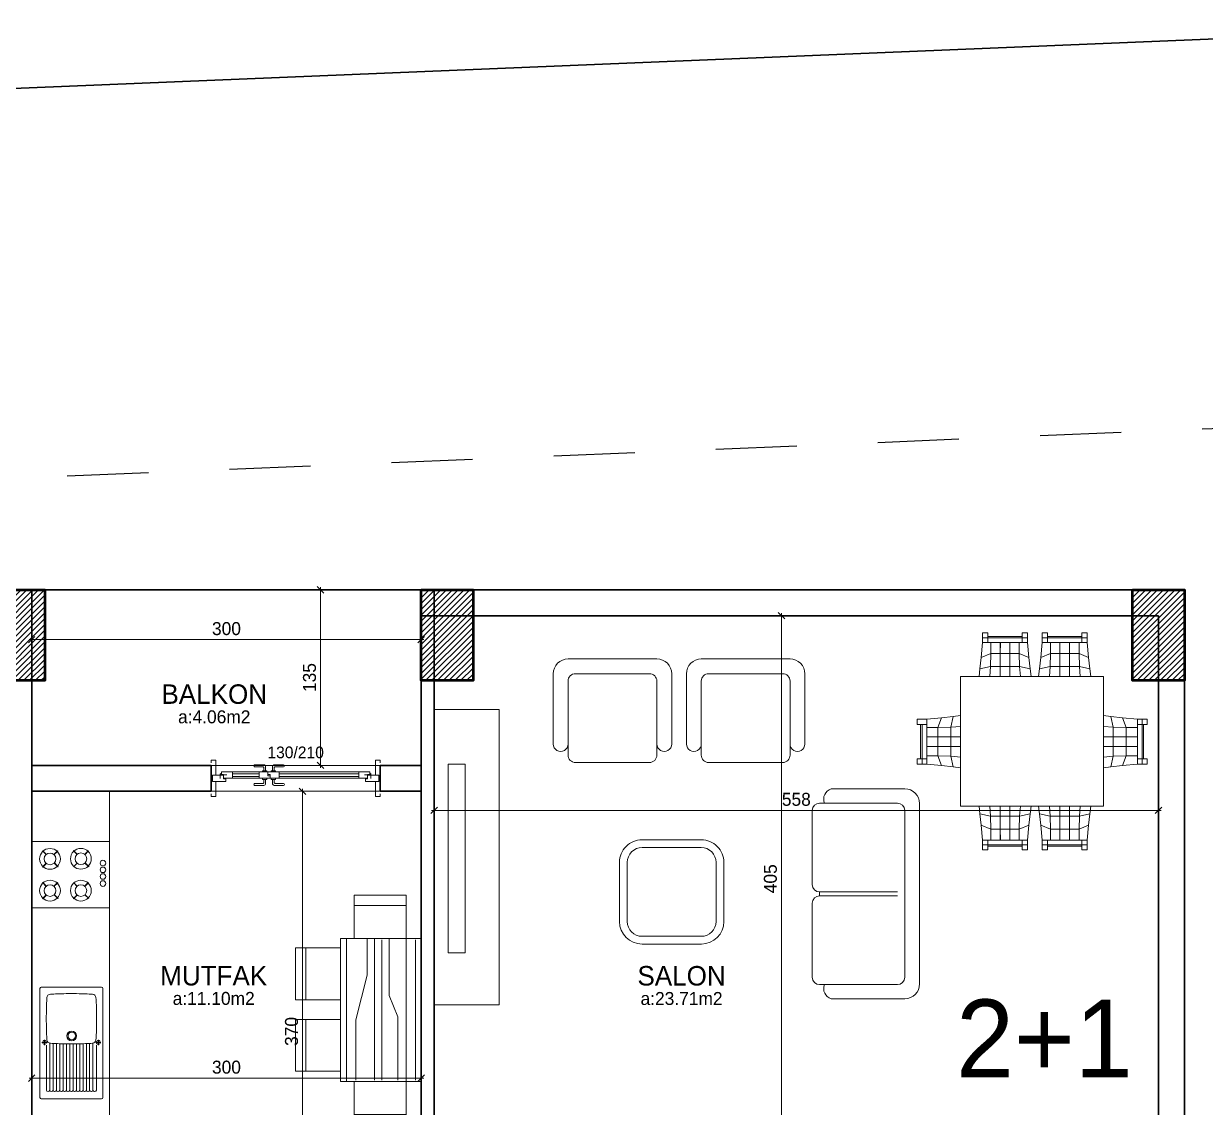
# Model space of a CAD drawing. Header units: centimetres. Extents: x 562865 to 1310255, y -148070 to 32737.
# Drawn here: x 648217 to 649127, y -24823 to -23988 of the extents above; entities that cross this region are included whole.
import ezdxf
from ezdxf.enums import TextEntityAlignment as Align

# ---------------------------------------------------------------- set-up
doc = ezdxf.new("R2010")
doc.units = ezdxf.units.CM
doc.header["$LTSCALE"] = 2.5
doc.linetypes.add('DASHED', pattern=[0.25, 0.125, -0.125])
doc.layers.get('0').update_dxf_attribs({"color": 86})
for name, color, linetype in [('alan', 7, 'Continuous'), ('kapi-yazi', 7, 'Continuous'), ('mahal', 7, 'Continuous'), ('TARAMA KOLON', 252, 'Continuous')]:
    doc.layers.add(name, color=color, linetype=linetype)
for name, color, linetype, lineweight in [('DUVAR', 4, 'Continuous', 30), ('duvar-kesim', 7, 'Continuous', 0), ('GÖRÜNÜŞLER', 96, 'Continuous', 25), ('iç ölçü', 106, 'Continuous', 18), ('kapi', 9, 'Continuous', 0), ('kolon', 1, 'Continuous', 53), ('TEFRIS', 33, 'Continuous', 0)]:
    doc.layers.add(name, color=color, linetype=linetype, lineweight=lineweight)
doc.styles.add('PINAR', font='comic.ttf')
doc.dimstyles.new('TEMİZ ÖLÇÜ', dxfattribs={"dimtxt": 10, "dimasz": 5, "dimexe": 1.8, "dimexo": 0.625, "dimgap": 3, "dimtad": 1, "dimdec": 0, "dimrnd": 0.5, "dimzin": 1, "dimdsep": 46, "dimtxsty": 'PINAR', "dimblk": 'OBLIQUE', "dimcen": 0.9, "dimdle": 2, "dimclrd": 256, "dimclre": 256, "dimclrt": 7, "dimadec": 0, "dimazin": 0, "dimtfac": 1, "dimtdec": 0, "dimtofl": 0, "dimtmove": 2, "dimatfit": 2, "dimfxl": 10, "dimfxlon": 1, "dimlwd": -1, "dimlwe": -1, "dimarcsym": 0})

# ---------------------------------------------------------------- blocks, each defined once
blk = doc.blocks.new('WRTGHBWSTH')
at = {"layer": 'GÖRÜNÜŞLER', "color": 251, "linetype": 'DASHED', "ltscale": 200}
blk.add_lwpolyline([(643861.98, 7102.97), (643152.29, 7181.95), (642309.98, 7155.3), (641146.47, 7079.75), (639025.07, 6992.13), (638997.86, 4472.72), (643762.88, 4472.72)], close=True, dxfattribs=at)
blk = doc.blocks.new('_Oblique')
at = {"color": 0, "linetype": 'ByBlock', "lineweight": -2}
blk.add_line((-0.5, -0.5), (0.5, 0.5), dxfattribs=at)
blk = doc.blocks.new('*D2272')
at = {"layer": 'Defpoints', "color": 0}
for p in [(648792.73, -24444.14), (648792.73, -24849.39), (648800.76, -24849.39)]:
    blk.add_point(p, dxfattribs=at)
at = {"layer": 'iç ölçü'}
for p, q in [((648800.76, -24442.14), (648800.76, -24851.39)), ((648793.36, -24444.14), (648802.56, -24444.14)), ((648793.36, -24849.39), (648802.56, -24849.39))]:
    blk.add_line(p, q, dxfattribs=at)
at = {"layer": 'iç ölçü', "linetype": 'ByBlock', "xscale": 5, "yscale": 5, "zscale": 5}
for p, rotation in [((648800.76, -24444.14), 90), ((648800.76, -24849.39), 270)]:
    blk.add_blockref('_Oblique', p, dxfattribs=dict(at, rotation=rotation))
at = {"layer": 'iç ölçü', "color": 7, "insert": (648792.27, -24646.76), "char_height": 10, "attachment_point": 5, "rotation": 90, "style": 'PINAR'}
blk.add_mtext('405', dxfattribs=at)
blk = doc.blocks.new('*D2273')
at = {"layer": 'Defpoints', "color": 0}
for p in [(649091.24, -24594.07), (648533.2, -24610.12), (649091.24, -24610.12)]:
    blk.add_point(p, dxfattribs=at)
at = {"layer": 'iç ölçü'}
for p, q in [((648531.2, -24594.07), (649093.24, -24594.07)), ((648533.2, -24604.07), (648533.2, -24592.27)), ((649091.24, -24604.07), (649091.24, -24592.27))]:
    blk.add_line(p, q, dxfattribs=at)
at = {"layer": 'iç ölçü', "linetype": 'ByBlock', "xscale": 5, "yscale": 5, "zscale": 5, "rotation": 180}
blk.add_blockref('_Oblique', (648533.2, -24594.07), dxfattribs=at)
at = {"layer": 'iç ölçü', "linetype": 'ByBlock', "xscale": 5, "yscale": 5, "zscale": 5}
blk.add_blockref('_Oblique', (649091.24, -24594.07), dxfattribs=at)
at = {"layer": 'iç ölçü', "color": 7, "insert": (648812.22, -24585.63), "char_height": 10, "attachment_point": 5, "style": 'PINAR'}
blk.add_mtext('558', dxfattribs=at)
blk = doc.blocks.new('*D2280')
at = {"layer": 'Defpoints', "color": 0}
for p in [(648441.32, -24424.14), (648441.32, -24559.39), (648445.7, -24559.39)]:
    blk.add_point(p, dxfattribs=at)
at = {"layer": 'iç ölçü'}
for p, q in [((648441.95, -24424.14), (648447.5, -24424.14)), ((648445.7, -24422.14), (648445.7, -24561.39)), ((648441.95, -24559.39), (648447.5, -24559.39))]:
    blk.add_line(p, q, dxfattribs=at)
at = {"layer": 'iç ölçü', "linetype": 'ByBlock', "xscale": 5, "yscale": 5, "zscale": 5}
for p, rotation in [((648445.7, -24424.14), 90), ((648445.7, -24559.39), 270)]:
    blk.add_blockref('_Oblique', p, dxfattribs=dict(at, rotation=rotation))
at = {"layer": 'iç ölçü', "color": 7, "insert": (648437.21, -24491.76), "char_height": 10, "attachment_point": 5, "rotation": 90, "style": 'PINAR'}
blk.add_mtext('135', dxfattribs=at)
blk = doc.blocks.new('*D2281')
at = {"layer": 'Defpoints', "color": 0}
for p in [(648523.2, -24462.53), (648223.2, -24559.39), (648523.2, -24559.39)]:
    blk.add_point(p, dxfattribs=at)
at = {"layer": 'iç ölçü'}
for p, q in [((648223.2, -24472.53), (648223.2, -24460.73)), ((648523.2, -24472.53), (648523.2, -24460.73)), ((648221.2, -24462.53), (648525.2, -24462.53))]:
    blk.add_line(p, q, dxfattribs=at)
at = {"layer": 'iç ölçü', "linetype": 'ByBlock', "xscale": 5, "yscale": 5, "zscale": 5, "rotation": 180}
blk.add_blockref('_Oblique', (648223.2, -24462.53), dxfattribs=at)
at = {"layer": 'iç ölçü', "linetype": 'ByBlock', "xscale": 5, "yscale": 5, "zscale": 5}
blk.add_blockref('_Oblique', (648523.2, -24462.53), dxfattribs=at)
at = {"layer": 'iç ölçü', "color": 7, "insert": (648373.2, -24454.11), "char_height": 10, "attachment_point": 5, "style": 'PINAR'}
blk.add_mtext('300', dxfattribs=at)
blk = doc.blocks.new('*D2282')
at = {"layer": 'Defpoints', "color": 0}
for p in [(648417.24, -24579.39), (648417.24, -24949.39), (648431.84, -24949.39)]:
    blk.add_point(p, dxfattribs=at)
at = {"layer": 'iç ölçü'}
for p, q in [((648421.84, -24579.39), (648433.64, -24579.39)), ((648431.84, -24577.39), (648431.84, -24951.39)), ((648421.84, -24949.39), (648433.64, -24949.39))]:
    blk.add_line(p, q, dxfattribs=at)
at = {"layer": 'iç ölçü', "linetype": 'ByBlock', "xscale": 5, "yscale": 5, "zscale": 5}
for p, rotation in [((648431.84, -24579.39), 90), ((648431.84, -24949.39), 270)]:
    blk.add_blockref('_Oblique', p, dxfattribs=dict(at, rotation=rotation))
at = {"layer": 'iç ölçü', "color": 7, "insert": (648423.35, -24764.39), "char_height": 10, "attachment_point": 5, "rotation": 90, "style": 'PINAR'}
blk.add_mtext('370', dxfattribs=at)
blk = doc.blocks.new('*D2283')
at = {"layer": 'Defpoints', "color": 0}
for p in [(648223.2, -24751.48), (648523.2, -24751.48), (648223.2, -24800.37)]:
    blk.add_point(p, dxfattribs=at)
at = {"layer": 'iç ölçü'}
for p, q in [((648223.2, -24790.37), (648223.2, -24802.17)), ((648523.2, -24790.37), (648523.2, -24802.17)), ((648525.2, -24800.37), (648221.2, -24800.37))]:
    blk.add_line(p, q, dxfattribs=at)
at = {"layer": 'iç ölçü', "linetype": 'ByBlock', "xscale": 5, "yscale": 5, "zscale": 5, "rotation": 180}
blk.add_blockref('_Oblique', (648223.2, -24800.37), dxfattribs=at)
at = {"layer": 'iç ölçü', "linetype": 'ByBlock', "xscale": 5, "yscale": 5, "zscale": 5}
blk.add_blockref('_Oblique', (648523.2, -24800.37), dxfattribs=at)
at = {"layer": 'iç ölçü', "color": 7, "insert": (648373.2, -24791.95), "char_height": 10, "attachment_point": 5, "style": 'PINAR'}
blk.add_mtext('300', dxfattribs=at)
blk = doc.blocks.new('Evye-2')
for p, q in [((-37.5, -23), (-37.5, 23.5)), ((-36.5, 24.5), (47.5, 24.5)), ((3, 21), (7, 21)), ((5, 19), (5, 23)), ((48.5, -23), (48.5, 23.5)), ((-36.5, -24), (47.5, -24)), ((3, -20.5), (7, -20.5)), ((5, -22.5), (5, -18.5))]:
    blk.add_line(p, q)
at = {"color": 8}
for p, q in [((7, 19.5), (41.7, 19.5)), ((42.9, 18.3), (42.9, 18.1366)), ((41.7, 16.9366), (5.5459, 16.9366)), ((41.7, 14.3766), (6, 14.3766)), ((41.7, 11.8166), (6, 11.8166)), ((41.7, 9.2566), (6, 9.2566)), ((42.9, 15.7366), (42.9, 15.5766)), ((42.9, 13.1766), (42.9, 13.0166)), ((42.9, 10.6166), (42.9, 10.4566)), ((41.7, 6.6966), (6.0519, 6.6966)), ((41.7, 4.1366), (6.0917, 4.1366)), ((41.7, 1.5766), (6.1117, 1.5766)), ((42.9, 8.0566), (42.9, 7.8966)), ((42.9, 5.4966), (42.9, 5.3366)), ((42.9, 2.9366), (42.9, 2.7766)), ((42.9, 0.3766), (42.9, 0.2166)), ((41.7, -8.6634), (6, -8.6634)), ((41.7, -6.1034), (6.0537, -6.1034)), ((41.7, -3.5434), (6.0928, -3.5434)), ((41.7, -0.9834), (6.1121, -0.9834)), ((42.9, -2.1834), (42.9, -2.3434)), ((42.9, -4.7434), (42.9, -4.9034)), ((42.9, -7.3034), (42.9, -7.4634)), ((41.7, -16.3434), (5.5602, -16.3434)), ((41.7, -11.2234), (6, -11.2234)), ((41.7, -13.7834), (6, -13.7834)), ((42.9, -9.8634), (42.9, -10.0234)), ((42.9, -12.4234), (42.9, -12.5834)), ((42.9, -14.9834), (42.9, -15.1434)), ((42.9, -17.5434), (42.9, -17.8)), ((7, -19), (41.7, -19))]:
    blk.add_line(p, q, dxfattribs=at)
for centre, radius in [((5, 21), 1.5), ((0, 0), 3.75), ((0, 0), 2.9), ((5, -20.5), 1.5)]:
    blk.add_circle(centre, radius)
for centre, radius, start, end in [((-36.5, 23.5), 1, 90, 180), ((-29.5, 16.5), 2.5831, 90, 180), ((-22.9779, -47.8015), 67.2017, 93.313256, 95.56949), ((-17.2225, -147.2206), 166.7873, 91.373663, 93.313194), ((-13.2502, -312.8726), 332.4869, 89.999972, 91.373679), ((-13.2498, -312.8726), 332.4869, 88.626321, 90.000028), ((-9.2775, -147.2206), 166.7873, 86.686806, 88.626337), ((-3.5221, -47.8011), 67.2014, 84.430506, 86.686741), ((3, 16.5), 2.5831, 0, 90), ((47.5, 23.5), 1, 0, 90), ((134.2205, 4.2225), 166.7873, 176.686806, 178.626337), ((34.8012, 9.9778), 67.2016, 174.430498, 176.686733), ((-61.3012, 9.9779), 67.2016, 3.313246, 5.569481), ((-160.7205, 4.2225), 166.7873, 1.373663, 3.313194), ((299.8725, 0.2501), 332.4869, 178.626321, 180.000028), ((299.8725, 0.2498), 332.4869, 179.999972, 181.373679), ((-326.3726, 0.2498), 332.4869, 358.626321, 0.000028), ((-326.3725, 0.2501), 332.4869, 359.999972, 1.373679), ((134.2205, -3.7226), 166.7873, 181.373663, 183.313194), ((-160.7205, -3.7226), 166.7873, 356.686806, 358.626337), ((34.8012, -9.4779), 67.2015, 183.313269, 185.569504), ((-29.5, -16), 2.5831, 180, 270), ((3, -16), 2.5831, 270, 0), ((-61.3012, -9.478), 67.2015, 354.430518, 356.686753), ((-36.5, -23), 1, 180, 270), ((-22.9779, 48.3014), 67.2017, 264.43051, 266.686744), ((-17.2225, 147.7205), 166.7873, 266.686806, 268.626337), ((-13.2502, 313.3725), 332.4869, 268.626321, 270.000028), ((-13.2498, 313.3725), 332.4869, 269.999972, 271.373679), ((-9.2775, 147.7205), 166.7873, 271.373663, 273.313194), ((-3.5221, 48.301), 67.2014, 273.313238, 275.569472), ((47.5, -23), 1, 270, 0)]:
    blk.add_arc(centre, radius, start, end)
for centre, start, end in [((41.7, 18.3), 0, 90), ((41.7, 18.1366), 270, 0), ((41.7, 15.7366), 0, 90), ((41.7, 15.5766), 270, 0), ((41.7, 13.1766), 0, 90), ((41.7, 13.0166), 270, 0), ((41.7, 10.6166), 0, 90), ((41.7, 10.4566), 270, 0), ((41.7, 8.0566), 0, 90), ((41.7, 7.8966), 270, 0), ((41.7, 5.4966), 0, 90), ((41.7, 5.3366), 270, 0), ((41.7, 2.9366), 0, 90), ((41.7, 2.7766), 270, 0), ((41.7, 0.3766), 0, 90), ((41.7, 0.2166), 270, 0), ((41.7, -2.1834), 0, 90), ((41.7, -2.3434), 270, 0), ((41.7, -4.7434), 0, 90), ((41.7, -4.9034), 270, 0), ((41.7, -7.3034), 0, 90), ((41.7, -7.4634), 270, 0), ((41.7, -9.8634), 0, 90), ((41.7, -10.0234), 270, 0), ((41.7, -12.4234), 0, 90), ((41.7, -12.5834), 270, 0), ((41.7, -14.9834), 0, 90), ((41.7, -15.1434), 270, 0), ((41.7, -17.5434), 0, 90), ((41.7, -17.8), 270, 0)]:
    blk.add_arc(centre, 1.2, start, end, dxfattribs=at)
blk = doc.blocks.new('Firin-3')
blk.add_lwpolyline([(-25.5, 0), (25.5, 0), (25.5, -60), (-25.5, -60)], close=True)
at = {"color": 8}
for points in [[(-18.33, -8.27), (-15.49, -11.11), (-15.67, -11.29), (-18.51, -8.45)], [(-6.09, -8.27), (-5.91, -8.45), (-8.75, -11.29), (-8.93, -11.11)], [(6.09, -8.27), (8.93, -11.11), (8.75, -11.29), (5.91, -8.45)], [(18.32, -8.27), (18.5, -8.45), (15.67, -11.29), (15.48, -11.11)], [(-18.2, -19.98), (-18.38, -19.79), (-15.54, -16.96), (-15.36, -17.14)], [(-9.07, -17.42), (-6.23, -20.26), (-6.05, -20.08), (-8.89, -17.24)], [(6.22, -19.98), (6.04, -19.79), (8.88, -16.96), (9.06, -17.14)], [(15.34, -17.42), (18.18, -20.26), (18.36, -20.08), (15.53, -17.24)], [(-18.43, -32.06), (-15.59, -34.89), (-15.77, -35.08), (-18.61, -32.24)], [(-6.19, -32.06), (-6.01, -32.24), (-8.85, -35.08), (-9.03, -34.89)], [(6.09, -32.06), (8.93, -34.89), (8.75, -35.08), (5.91, -32.24)], [(18.32, -32.06), (18.5, -32.24), (15.67, -35.08), (15.48, -34.89)], [(-18.3, -43.76), (-18.48, -43.58), (-15.64, -40.74), (-15.46, -40.92)], [(-9.17, -41.2), (-6.33, -44.04), (-6.15, -43.86), (-8.99, -41.02)], [(6.22, -43.76), (6.04, -43.58), (8.88, -40.74), (9.06, -40.92)], [(15.34, -41.2), (18.18, -44.04), (18.36, -43.86), (15.53, -41.02)]]:
    blk.add_lwpolyline(points, close=True, dxfattribs=at)
for centre, radius in [((-12.21, -14.07), 8.01), ((12.21, -14.07), 8.01), ((-12.21, -14.07), 4.49), ((12.21, -14.07), 4.49), ((-12.31, -37.85), 8.01), ((-12.31, -37.85), 4.49), ((12.21, -37.85), 8.01), ((12.21, -37.85), 4.49), ((-9.03, -54.83), 2.16), ((-3.78, -54.83), 2.16), ((1.34, -54.83), 2.16), ((6.77, -54.83), 2.16)]:
    blk.add_circle(centre, radius, dxfattribs=at)
blk = doc.blocks.new('Table-3')
at = {"color": 33}
for p, q in [((-37.64, 84.6), (-33.63, 84.6)), ((-37.64, 77.23), (-37.64, 84.6)), ((-33.63, 84.6), (-33.63, 77.23)), ((-7.07, 84.6), (-7.07, 77.23)), ((-3.12, 84.6), (-7.07, 84.6)), ((-3.12, 77.23), (-3.12, 84.6)), ((8.32, 84.6), (12.33, 84.6)), ((8.32, 77.23), (8.32, 84.6)), ((12.33, 84.6), (12.33, 77.23)), ((38.88, 84.6), (38.88, 77.23)), ((42.89, 84.6), (38.88, 84.6)), ((42.89, 77.23), (42.89, 84.6)), ((-37.7, 77.23), (-2.93, 77.23)), ((-33.63, 80.85), (-37.64, 80.85)), ((-33.63, 81.9), (-7.07, 81.9)), ((-33.56, 80.85), (-3.12, 80.85)), ((12.33, 80.85), (8.32, 80.85)), ((8.32, 77.23), (43.03, 77.23)), ((12.39, 81.9), (38.88, 81.9)), ((12.39, 80.85), (42.89, 80.85)), ((-54.53, 51.07), (55.45, 51.07)), ((-54.53, -48.92), (-54.53, 51.07)), ((55.45, 51.07), (55.45, -48.92)), ((-88.12, 18.13), (-88.12, 14.12)), ((-80.69, 18.13), (-88.12, 18.13)), ((-88.12, 14.12), (-80.69, 14.12)), ((-85.36, 14.12), (-85.36, -12.43)), ((-84.31, 14.12), (-84.31, -16.44)), ((-80.69, 18.2), (-80.69, -16.58)), ((81.61, 18.2), (81.61, -16.58)), ((81.61, 18.13), (89.04, 18.13)), ((81.61, 14.12), (89.04, 14.12)), ((85.23, 18.13), (85.23, -16.44)), ((86.28, 14.12), (86.28, -12.43)), ((89.04, 18.13), (89.04, 14.12)), ((-88.12, -12.43), (-88.12, -16.44)), ((-80.69, -12.43), (-88.12, -12.43)), ((-88.12, -16.44), (-80.69, -16.44)), ((81.61, -12.43), (89.04, -12.43)), ((89.04, -16.44), (81.61, -16.44)), ((89.04, -12.43), (89.04, -16.44)), ((55.45, -48.92), (-54.53, -48.92)), ((-2.93, -75.15), (-37.7, -75.15)), ((-37.64, -82.51), (-37.64, -75.15)), ((-3.12, -78.76), (-37.64, -78.76)), ((-33.63, -75.15), (-33.63, -82.51)), ((-33.63, -79.82), (-7.07, -79.82)), ((-7.07, -78.76), (-7.07, -75.15)), ((-7.07, -78.83), (-7.07, -79.82)), ((-7.07, -79.88), (-7.07, -82.51)), ((-3.12, -75.15), (-3.12, -82.51)), ((43.03, -75.15), (8.32, -75.15)), ((8.32, -82.51), (8.32, -75.15)), ((8.32, -78.76), (42.89, -78.76)), ((12.33, -75.15), (12.33, -82.51)), ((12.33, -79.82), (38.88, -79.82)), ((38.88, -75.15), (38.88, -79.82)), ((38.88, -79.88), (38.88, -82.51)), ((42.89, -82.51), (42.89, -75.15)), ((-33.63, -82.51), (-37.64, -82.51)), ((-7.07, -82.51), (-3.12, -82.51)), ((12.33, -82.51), (8.32, -82.51)), ((42.89, -82.51), (38.88, -82.51))]:
    blk.add_line(p, q, dxfattribs=at)
for p, q in [((-38.62, 65.66), (-37.7, 77.23)), ((-31.32, 68.69), (-31.32, 77.23)), ((-24.03, 51), (-24.03, 77.23)), ((-23.96, 77.23), (-24.03, 68.69)), ((-16.66, 77.23), (-16.66, 51)), ((-9.37, 68.69), (-9.37, 77.23)), ((-2.93, 77.23), (-2, 65.66)), ((7.33, 65.66), (8.32, 77.23)), ((14.69, 77.23), (14.69, 68.69)), ((21.99, 51), (21.99, 77.23)), ((29.35, 77.23), (29.35, 51)), ((36.65, 68.69), (36.65, 77.23)), ((43.03, 77.23), (43.95, 65.66)), ((-39.67, 56.85), (-38.62, 65.66)), ((-31.32, 68.69), (-38.62, 65.66)), ((-31.59, 58.7), (-31.32, 68.69)), ((-31.32, 68.69), (-9.37, 68.69)), ((-9.37, 68.69), (-9.1, 58.7)), ((-2, 65.66), (-9.37, 68.69)), ((-0.95, 56.85), (-2, 65.66)), ((7.33, 65.66), (6.28, 56.85)), ((14.69, 68.69), (7.33, 65.66)), ((14.43, 58.7), (14.69, 68.69)), ((14.69, 68.69), (36.65, 68.69)), ((36.65, 68.69), (36.91, 58.7)), ((43.95, 65.66), (36.65, 68.69)), ((45.06, 56.85), (43.95, 65.66)), ((-40.4, 51.07), (-39.67, 56.85)), ((-39.67, 56.85), (-31.59, 58.7)), ((-31.59, 58.7), (-32.11, 51)), ((-9.1, 58.7), (-31.59, 58.7)), ((-9.1, 58.7), (-0.95, 56.85)), ((-8.51, 51), (-9.1, 58.7)), ((-0.95, 56.85), (-0.16, 51.07)), ((5.56, 51.07), (6.28, 56.85)), ((6.28, 56.85), (14.43, 58.7)), ((14.43, 58.7), (13.9, 51)), ((36.91, 58.7), (14.43, 58.7)), ((36.91, 58.7), (45.06, 56.85)), ((37.5, 51), (36.91, 58.7)), ((45.06, 56.85), (45.85, 51.07)), ((-69.19, 19.12), (-80.69, 18.2)), ((-72.15, 11.82), (-69.19, 19.12)), ((-60.38, 20.17), (-69.19, 19.12)), ((-62.22, 12.02), (-60.38, 20.17)), ((-60.38, 20.17), (-54.53, 20.9)), ((55.52, 20.9), (61.24, 20.17)), ((63.08, 12.02), (61.24, 20.17)), ((61.24, 20.17), (70.11, 19.12)), ((70.11, 19.12), (81.61, 18.2)), ((70.11, 19.12), (73.07, 11.82)), ((-80.69, 11.82), (-72.15, 11.82)), ((-72.15, 11.82), (-62.22, 12.02)), ((-72.15, -10.13), (-72.15, 11.82)), ((-54.46, 12.61), (-62.22, 12.02)), ((-62.22, 12.02), (-62.22, -10.4)), ((63.08, 12.02), (55.45, 12.61)), ((63.08, -10.4), (63.08, 12.02)), ((73.07, 11.82), (63.08, 12.02)), ((73.07, -10.13), (73.07, 11.82)), ((73.07, 11.82), (81.61, 11.82)), ((-54.46, 4.46), (-80.69, 4.46)), ((55.45, 4.46), (81.61, 4.46)), ((-80.69, -2.84), (-54.46, -2.84)), ((81.61, -2.84), (55.45, -2.84)), ((-72.15, -10.13), (-80.69, -10.13)), ((-80.69, -16.58), (-69.19, -17.5)), ((-62.22, -10.4), (-72.15, -10.13)), ((-69.19, -17.5), (-72.15, -10.13)), ((-60.38, -18.55), (-69.19, -17.5)), ((-62.22, -10.4), (-54.46, -11.05)), ((-60.38, -18.55), (-62.22, -10.4)), ((55.45, -11.05), (63.08, -10.4)), ((63.08, -10.4), (61.24, -18.55)), ((61.24, -18.55), (70.11, -17.5)), ((73.07, -10.13), (63.08, -10.4)), ((70.11, -17.5), (73.07, -10.13)), ((81.61, -16.58), (70.11, -17.5)), ((81.61, -10.13), (73.07, -10.13)), ((-54.53, -19.34), (-60.38, -18.55)), ((61.24, -18.55), (55.52, -19.34)), ((-39.67, -54.77), (-40.4, -48.98)), ((-31.59, -56.61), (-32.18, -48.92)), ((-24.03, -48.92), (-24.03, -75.15)), ((-16.66, -48.92), (-16.66, -75.15)), ((-9.1, -56.61), (-8.45, -48.92)), ((-0.16, -48.98), (-0.95, -54.77)), ((6.28, -54.77), (5.56, -48.98)), ((14.43, -56.61), (13.84, -48.92)), ((21.99, -48.92), (21.99, -75.15)), ((29.35, -75.15), (29.35, -48.92)), ((37.57, -48.92), (36.91, -56.61)), ((45.06, -54.77), (45.85, -48.98)), ((-31.59, -56.61), (-39.67, -54.77)), ((-39.67, -54.77), (-38.62, -63.58)), ((-38.62, -63.58), (-31.32, -66.6)), ((-37.7, -75.15), (-38.62, -63.58)), ((-31.32, -66.6), (-31.59, -56.61)), ((-9.1, -56.61), (-31.59, -56.61)), ((-9.37, -66.6), (-9.1, -56.61)), ((-9.37, -66.6), (-2, -63.58)), ((-0.95, -54.77), (-9.1, -56.61)), ((-2.93, -75.15), (-2, -63.58)), ((-2, -63.58), (-0.95, -54.77)), ((6.28, -54.77), (14.43, -56.61)), ((7.33, -63.58), (6.28, -54.77)), ((7.33, -63.58), (8.32, -75.15)), ((14.69, -66.6), (7.33, -63.58)), ((14.43, -56.61), (14.69, -66.6)), ((36.91, -56.61), (14.43, -56.61)), ((36.65, -66.6), (36.91, -56.61)), ((43.95, -63.58), (36.65, -66.6)), ((36.91, -56.61), (45.06, -54.77)), ((43.03, -75.15), (43.95, -63.58)), ((45.06, -54.77), (43.95, -63.58)), ((-31.32, -66.6), (-31.32, -75.15)), ((-31.32, -66.6), (-9.37, -66.6)), ((-23.96, -75.15), (-24.03, -66.6)), ((-9.37, -75.15), (-9.37, -66.6)), ((14.69, -66.6), (36.65, -66.6)), ((14.69, -75.15), (14.69, -66.6)), ((36.65, -66.6), (36.65, -75.15))]:
    blk.add_line(p, q)
blk = doc.blocks.new('G$C9392E136')
at = {"color": 33}
for p, q in [((11.4, 315.12), (79.8, 315.12)), ((114, 315.12), (182.4, 315.12)), ((0, 249.57), (0, 303.72)), ((91.2, 303.72), (91.2, 249.57)), ((102.6, 249.57), (102.6, 303.72)), ((193.8, 303.72), (193.8, 249.57)), ((214.02, 215.04), (270.75, 215.04)), ((282.15, 203.64), (282.15, 64.74)), ((270.75, 53.34), (214.02, 53.34))]:
    blk.add_line(p, q, dxfattribs=at)
for p, q in [((17.1, 303.72), (74.1, 303.72)), ((119.7, 303.72), (176.7, 303.72)), ((11.4, 241.02), (11.4, 298.02)), ((79.8, 298.02), (79.8, 241.02)), ((114, 241.02), (114, 298.02)), ((182.4, 298.02), (182.4, 241.02)), ((74.1, 235.32), (17.1, 235.32)), ((176.7, 235.32), (119.7, 235.32)), ((205.2, 204.02), (265.05, 204.02)), ((199.5, 141.32), (199.5, 198.32)), ((270.75, 69.92), (270.75, 198.32)), ((265.05, 135.62), (205.2, 135.62)), ((205.2, 132.62), (205.2, 135.62)), ((265.05, 132.62), (205.2, 132.62)), ((199.5, 126.92), (199.5, 69.92)), ((205.2, 64.22), (265.05, 64.22))]:
    blk.add_line(p, q)
for points in [[(68.4, 175.82, 0.414214), (51, 158.42), (51, 112.82, 0.413154), (68.34, 95.42), (114.06, 95.42, 0.413154), (131.4, 112.82), (131.4, 158.42, 0.414214), (114, 175.82)], [(68.4, 169.82, 0.414214), (57, 158.42), (57, 112.82, 0.412904), (68.35, 101.42), (114.05, 101.42, 0.412904), (125.4, 112.82), (125.4, 158.42, 0.414214), (114, 169.82)]]:
    blk.add_lwpolyline(points, format="xyb", close=True, dxfattribs=at)
for centre, radius, start, end in [((11.4, 303.72), 11.4, 89.99996, 180.00004), ((79.8, 303.72), 11.4, 359.99996, 90.00004), ((114, 303.72), 11.4, 89.99996, 180.00004), ((182.4, 303.72), 11.4, 359.99996, 90.00004), ((5.7, 249.57), 5.7, 179.99996, 0), ((85.5, 249.57), 5.7, 180, 0.00004), ((108.3, 249.57), 5.7, 179.99996, 0), ((188.1, 249.57), 5.7, 180, 0.00004), ((216.74, 207.06), 8.43, 108.86544, 201.18075), ((270.75, 203.64), 11.4, 0, 90), ((216.56, 61.19), 8.25, 158.4384, 252.06054), ((270.75, 64.74), 11.4, 270, 0)]:
    blk.add_arc(centre, radius, start, end, dxfattribs=at)
for centre, start, end in [((17.1, 298.02), 89.99996, 180.00004), ((74.1, 298.02), 359.99996, 90.00004), ((119.7, 298.02), 89.99996, 180.00004), ((176.7, 298.02), 359.99996, 90.00004), ((17.1, 241.02), 179.99996, 270.00004), ((74.1, 241.02), 269.99996, 0.00004), ((119.7, 241.02), 179.99996, 270.00004), ((176.7, 241.02), 269.99996, 0.00004), ((205.2, 198.32), 90, 180), ((265.05, 198.32), 0, 90), ((205.2, 141.32), 180, 270), ((205.2, 126.92), 90, 180), ((205.2, 69.92), 180, 270), ((265.05, 69.92), 270, 0)]:
    blk.add_arc(centre, 5.7, start, end)
blk = doc.blocks.new('Table-5')
for p, q in [((-47.22, 62.15), (-47.22, 96.77)), ((7.78, 62.15), (7.78, 96.77)), ((-7.22, 88.77), (-7.22, 62.15)), ((47.78, 88.77), (47.78, 62.15)), ((-55, 57.44), (55, 57.44)), ((-55, 51.67), (-88.49, 51.67)), ((-54.03, 50.29), (-7.6, 50.29)), ((-7.6, 50.29), (26.83, 41.72)), ((55, 51.67), (88.49, 51.67)), ((26.83, 41.72), (55, 41.72)), ((-54.03, 36), (55, 36)), ((-54.03, 30.28), (54.05, 30.28)), ((-5.19, 17.89), (11.22, 24.56)), ((11.22, 24.56), (55, 24.56)), ((-80.49, 11.67), (-55, 11.67)), ((-55, 11.54), (55, 11.54)), ((-54.03, 17.89), (-5.19, 17.89)), ((80.49, 11.67), (55, 11.67)), ((-54.03, 4.39), (54.05, 4.39))]:
    blk.add_line(p, q)
at = {"color": 33}
for p, q in [((-47.22, 96.77), (-7.22, 96.77)), ((-47.22, 96.77), (-47.22, 88.77)), ((-7.22, 88.77), (-7.22, 96.77)), ((7.78, 96.77), (47.78, 96.77)), ((7.78, 96.77), (7.78, 88.77)), ((47.78, 88.77), (47.78, 96.77)), ((-47.22, 88.77), (-7.22, 88.77)), ((7.78, 88.77), (47.78, 88.77)), ((-55, 62.15), (55, 62.15)), ((-55, 0), (-55, 62.15)), ((55, 62.15), (55, 0)), ((-88.49, 51.67), (-80.49, 51.67)), ((-88.49, 51.67), (-88.49, 11.67)), ((-80.49, 51.67), (-80.49, 11.67)), ((80.49, 51.67), (80.49, 11.67)), ((88.49, 51.67), (80.49, 51.67)), ((88.49, 51.67), (88.49, 11.67)), ((-80.49, 11.67), (-88.49, 11.67)), ((80.49, 11.67), (88.49, 11.67)), ((55, 0), (-55, 0))]:
    blk.add_line(p, q, dxfattribs=at)
blk = doc.blocks.new('fm-door2')
at = {"linetype": 'Continuous'}
for p, q in [((0, 2.5), (0, -2.5)), ((10, 2.5), (0, 2.5)), ((6.97, 3.18), (6.97, -0.03)), ((7.4, 2.76), (12.78, 2.76)), ((8, 5), (8, 3)), ((8, 5), (100, 5)), ((10, 3), (8, 3)), ((10, 3), (10, -0.5)), ((10, 0), (98, 0)), ((18, 5), (18, 0)), ((90, 5), (90, 0)), ((100, 3), (98, 3)), ((98, 3), (98, 0)), ((100, 2), (98, 2)), ((98, 2), (98, 0)), ((140, 0), (98, 0)), ((100, 5), (100, 3)), ((142, 5), (100, 5)), ((100, 5), (100, 2)), ((108, 5), (108, 0)), ((132, 5), (132, 0)), ((142.6, 2.76), (137.22, 2.76)), ((140, 3), (142, 3)), ((140, 3), (140, -0.5)), ((140, 2.5), (150, 2.5)), ((142, 5), (142, 3)), ((143.03, 3.18), (143.03, -0.03)), ((150, 2.5), (150, -2.5)), ((12, -2.5), (0, -2.5)), ((10, -0.5), (12, -0.5)), ((12, -0.5), (12, -2.5)), ((138, -0.5), (138, -2.5)), ((140, -0.5), (138, -0.5)), ((138, -2.5), (150, -2.5))]:
    blk.add_line(p, q, dxfattribs=at)
at = {"color": 8, "linetype": 'Continuous'}
for p, q in [((18, 3.5), (90, 3.5)), ((18, 1.5), (90, 1.5)), ((132, 3.5), (108, 3.5)), ((132, 1.5), (108, 1.5))]:
    blk.add_line(p, q, dxfattribs=at)
at = {"linetype": 'Continuous'}
for points in [[(95.86, 5.81), (95.86, 8.89, 0.414214), (94.34, 10.41), (85.96, 10.41, 1), (85.96, 8.89), (93.58, 8.89, -0.414214), (94.34, 8.13), (94.34, 5.81)], [(102.14, 5.81), (102.14, 8.89, -0.414214), (103.66, 10.41), (112.04, 10.41, -1), (112.04, 8.89), (104.42, 8.89, 0.414214), (103.66, 8.13), (103.66, 5.81)], [(95.86, -0.81), (95.86, -3.89, -0.414214), (94.34, -5.41), (85.96, -5.41, -1), (85.96, -3.89), (93.58, -3.89, 0.414214), (94.34, -3.13), (94.34, -0.81)], [(102.14, -0.81), (102.14, -3.89, 0.414214), (103.66, -5.41), (112.04, -5.41, 1), (112.04, -3.89), (104.42, -3.89, -0.414214), (103.66, -3.13), (103.66, -0.81)]]:
    blk.add_lwpolyline(points, format="xyb", dxfattribs=at)
for points in [[(97, 5), (97, 5.81), (93.2, 5.81), (93.2, 5)], [(101, 5), (101, 5.81), (104.8, 5.81), (104.8, 5)], [(101, 0), (101, -0.81), (104.8, -0.81), (104.8, 0)], [(97, 0), (97, -0.81), (93.2, -0.81), (93.2, 0)]]:
    blk.add_lwpolyline(points, dxfattribs=at)
for centre in [(7.4, 3.18), (142.6, 3.18)]:
    blk.add_circle(centre, 0.426, dxfattribs=at)
blk = doc.blocks.new('SB')
at = {"layer": 'TARAMA KOLON'}
h = blk.add_hatch(dxfattribs=at)
h.set_pattern_fill('ANSI31', color=256, angle=7e-15)
h.paths.add_polyline_path([(655327.34, -25829.39), (655302.34, -25829.39), (655302.34, -25959.39), (655327.34, -25959.39)])
h.paths.add_polyline_path([(655437.34, -24424.14), (655477.34, -24424.14), (655477.34, -24494.14), (655437.34, -24494.14)])
h.paths.add_polyline_path([(655327.34, -25359.39), (655297.34, -25359.39), (655297.34, -25469.39), (655327.34, -25469.39)])
h.paths.add_polyline_path([(655327.34, -26079.39), (655327.34, -26109.39), (655257.34, -26109.39), (655257.34, -26079.39)])
h.paths.add_polyline_path([(654229.3, -24849.39), (654229.3, -24889.39), (654299.3, -24889.39), (654299.3, -24849.39)])
h.paths.add_polyline_path([(654269.3, -25899.39), (654229.3, -25899.39), (654229.3, -25829.39), (654269.3, -25829.39)])
h.paths.add_polyline_path([(654229.3, -25444.39), (654229.3, -25469.39), (654379.3, -25469.39), (654379.3, -25444.39)])
h.paths.add_polyline_path([(655112.34, -26369.39), (655142.34, -26369.39), (655142.34, -26429.39), (655112.34, -26429.39)])
h.paths.add_polyline_path([(654997.34, -26079.39), (654997.34, -26109.39), (654927.34, -26109.39), (654927.34, -26079.39)])
h.paths.add_polyline_path([(655437.34, -24889.39), (655467.34, -24889.39), (655467.34, -24829.39), (655437.34, -24829.39)])
h.paths.add_polyline_path([(655112.34, -26834.64), (655142.34, -26834.64), (655142.34, -26894.64), (655112.34, -26894.64)])
h.paths.add_polyline_path([(654787.34, -26369.39), (654817.34, -26369.39), (654817.34, -26429.39), (654787.34, -26429.39)])
h.paths.add_polyline_path([(655437.34, -26824.64), (655477.34, -26824.64), (655477.34, -26894.64), (655437.34, -26894.64)])
h.paths.add_polyline_path([(654299.3, -26369.39), (654299.3, -26409.39), (654229.3, -26409.39), (654229.3, -26369.39)])
h.paths.add_polyline_path([(654777.34, -26824.64), (654817.34, -26824.64), (654817.34, -26894.64), (654777.34, -26894.64)])
h.paths.add_polyline_path([(655437.34, -26369.39), (655467.34, -26369.39), (655467.34, -26429.39), (655437.34, -26429.39)])
h.paths.add_polyline_path([(655985.38, -25829.39), (656025.38, -25829.39), (656025.38, -25899.39), (655985.38, -25899.39)])
h.paths.add_polyline_path([(654927.34, -25959.39), (654927.34, -25359.39), (655177.34, -25359.39), (655177.34, -25389.39), (654952.35, -25389.39), (654952.35, -25729.39), (655177.34, -25729.39), (655177.34, -25754.39), (654952.34, -25754.39), (654952.34, -25934.39), (655177.34, -25934.39), (655177.34, -25959.39)])
h.paths.add_polyline_path([(654777.34, -24424.14), (654817.34, -24424.14), (654817.34, -24494.14), (654777.34, -24494.14)])
h.paths.add_polyline_path([(655985.38, -26824.64), (656025.38, -26824.64), (656025.38, -26894.64), (655985.38, -26894.64)])
h.paths.add_polyline_path([(654229.3, -24424.14), (654269.3, -24424.14), (654269.3, -24494.14), (654229.3, -24494.14)])
h.paths.add_polyline_path([(655107.34, -24424.14), (655147.34, -24424.14), (655147.34, -24494.14), (655107.34, -24494.14)])
h.paths.add_polyline_path([(655985.38, -24424.14), (656025.38, -24424.14), (656025.38, -24494.14), (655985.38, -24494.14)])
h.paths.add_polyline_path([(656025.38, -24849.39), (656025.38, -24889.39), (655955.38, -24889.39), (655955.38, -24849.39)])
h.paths.add_polyline_path([(654817.34, -24889.39), (654787.34, -24889.39), (654787.34, -24829.39), (654817.34, -24829.39)])
h.paths.add_polyline_path([(655114.84, -24849.39), (655139.84, -24849.39), (655139.84, -24999.39), (655114.84, -24999.39)])
h.paths.add_polyline_path([(656025.38, -26369.39), (656025.38, -26409.39), (655955.38, -26409.39), (655955.38, -26369.39)])
h.paths.add_polyline_path([(654229.3, -26824.64), (654269.3, -26824.64), (654269.3, -26894.64), (654229.3, -26894.64)])
h.paths.add_polyline_path([(656025.38, -25444.39), (656025.38, -25469.39), (655875.38, -25469.39), (655875.38, -25444.39)])
at = {"layer": 'kolon'}
for points in [[(655107.34, -24424.14), (655147.34, -24424.14), (655147.34, -24494.14), (655107.34, -24494.14)], [(655437.34, -24424.14), (655477.34, -24424.14), (655477.34, -24494.14), (655437.34, -24494.14)], [(655985.38, -24424.14), (656025.38, -24424.14), (656025.38, -24494.14), (655985.38, -24494.14)]]:
    blk.add_lwpolyline(points, close=True, dxfattribs=at)

msp = doc.modelspace()

# ---------------------------------------------------------------- linework, layer by layer
at = {"layer": 'DUVAR'}
for p, q in [((649421.18, -23988), (647160, -24081.4)), ((647315.16, -24424.14), (649111.24, -24424.14)), ((648223.2, -24424.14), (648223.2, -25209.39)), ((648523.2, -24424.14), (648523.2, -24949.39)), ((648533.2, -24424.14), (648533.2, -24949.39)), ((649111.24, -24424.14), (649111.24, -25469.39)), ((648523.2, -24444.14), (649091.24, -24444.14)), ((649091.24, -24444.14), (649091.24, -25459.39)), ((648361.5, -24559.39), (648223.2, -24559.39)), ((648361.5, -24579.39), (648361.5, -24559.39)), ((648523.2, -24559.39), (648491.5, -24559.39)), ((648491.5, -24579.39), (648491.5, -24559.39)), ((648361.5, -24579.39), (648223.2, -24579.39)), ((648523.2, -24579.39), (648491.5, -24579.39))]:
    msp.add_line(p, q, dxfattribs=at)
at = {"layer": 'duvar-kesim'}
for p, q in [((648491.5, -24559.39), (648361.5, -24559.39)), ((648491.5, -24579.39), (648361.5, -24579.39))]:
    msp.add_line(p, q, dxfattribs=at)
at = {"layer": 'kapi'}
for points in [[(648361.5, -24557.39), (648361.5, -24555.39), (648365, -24555.39), (648365, -24566.89)], [(648491.5, -24557.39), (648491.5, -24555.39), (648488, -24555.39), (648488, -24566.89)], [(648361.5, -24581.39), (648361.5, -24583.39), (648365, -24583.39), (648365, -24571.89)], [(648491.5, -24581.39), (648491.5, -24583.39), (648488, -24583.39), (648488, -24571.89)]]:
    msp.add_lwpolyline(points, dxfattribs=at)
at = {"layer": 'kolon'}
msp.add_lwpolyline([(649071.24, -24424.14), (649111.24, -24424.14), (649111.24, -24494.14), (649071.24, -24494.14)], close=True, dxfattribs=at)
at = {"layer": 'TEFRIS'}
for points in [[(648533.2, -24516.24), (648583.35, -24516.24), (648583.35, -24743.9), (648533.2, -24743.9)], [(648543.95, -24558.56), (648557.08, -24558.56), (648557.08, -24703.77), (648543.95, -24703.77)], [(648223.2, -24579.39), (648283.2, -24579.39), (648283.2, -24949.39), (648223.2, -24949.39)]]:
    msp.add_lwpolyline(points, close=True, dxfattribs=at)

# ---------------------------------------------------------------- block references
at = {"layer": 'DUVAR'}
msp.add_blockref('WRTGHBWSTH', (8290.62, -31367.35), dxfattribs=at)
at = {"layer": 'iç ölçü'}
msp.add_blockref('G$C9392E136', (648624.99, -24792.52), dxfattribs=at)
at = {"layer": 'kapi', "xscale": 0.8533333333760001, "yscale": -1, "zscale": 0.8533333333760001, "rotation": 180}
msp.add_blockref('fm-door2', (648490.5, -24569.39), dxfattribs=at)
at = {"layer": 'TARAMA KOLON'}
msp.add_blockref('SB', (-6914.14, 0), dxfattribs=at)
at = {"layer": 'TEFRIS'}
msp.add_blockref('Table-3', (648993.35, -24541.95), dxfattribs=at)
at = {"layer": 'TEFRIS', "xscale": -1, "rotation": 89.99999999999997}
for name, p in [('Firin-3', (648223.2, -24643.67)), ('Evye-2', (648254.03, -24767.84))]:
    msp.add_blockref(name, p, dxfattribs=at)
at = {"layer": 'TEFRIS', "rotation": 90}
msp.add_blockref('Table-5', (648523.2, -24747.83), dxfattribs=at)

# ---------------------------------------------------------------- texts
at = {"layer": 'alan', "style": 'PINAR'}
for s, p in [('a:4.06m2', (648363.8, -24527.01)), ('a:11.10m2', (648363.37, -24743.93)), ('a:23.71m2', (648723.81, -24743.99))]:
    msp.add_text(s, height=10, dxfattribs=at).set_placement(p, align=Align.CENTER)
at = {"layer": 'kapi-yazi', "style": 'PINAR'}
msp.add_text('130/210', height=9, rotation=0, dxfattribs=at).set_placement((648426.5, -24549.39), align=Align.MIDDLE_CENTER)
at = {"layer": 'mahal', "style": 'PINAR'}
for s, p in [('BALKON', (648363.8, -24512.01)), ('MUTFAK', (648363.37, -24728.93)), ('SALON', (648723.81, -24728.99))]:
    msp.add_text(s, height=15, dxfattribs=at).set_placement(p, align=Align.CENTER)
at = {"layer": 'mahal', "color": 2, "style": 'PINAR'}
msp.add_text('2+1', height=60, dxfattribs=at).set_placement((649003.34, -24799.77), align=Align.CENTER)

# ---------------------------------------------------------------- dimensions: what is measured, and where the dimension line sits
at = {"layer": 'iç ölçü'}
for base, p1, p2, picture, middle in [((648445.7, -24559.39), (648441.32, -24424.14), (648441.32, -24559.39), '*D2280', (648437.21, -24491.76)), ((648800.76, -24849.39), (648792.73, -24444.14), (648792.73, -24849.39), '*D2272', (648792.27, -24646.76)), ((648431.84, -24949.39), (648417.24, -24579.39), (648417.24, -24949.39), '*D2282', (648423.35, -24764.39))]:
    dim = msp.add_linear_dim(base=base, p1=p1, p2=p2, angle=90, dimstyle='TEMİZ ÖLÇÜ', dxfattribs=at)
    dim.commit()
    dim.dimension.update_dxf_attribs({"geometry": picture, "text_midpoint": middle})
for base, p1, p2, picture, middle in [((648523.2, -24462.53), (648223.2, -24559.39), (648523.2, -24559.39), '*D2281', (648373.2, -24454.11)), ((649091.24, -24594.07), (648533.2, -24610.12), (649091.24, -24610.12), '*D2273', (648812.22, -24585.63)), ((648223.2, -24800.37), (648523.2, -24751.48), (648223.2, -24751.48), '*D2283', (648373.2, -24791.95))]:
    dim = msp.add_linear_dim(base=base, p1=p1, p2=p2, dimstyle='TEMİZ ÖLÇÜ', dxfattribs=at)
    dim.commit()
    dim.dimension.update_dxf_attribs({"geometry": picture, "text_midpoint": middle})

doc.saveas('drawing.dxf')
